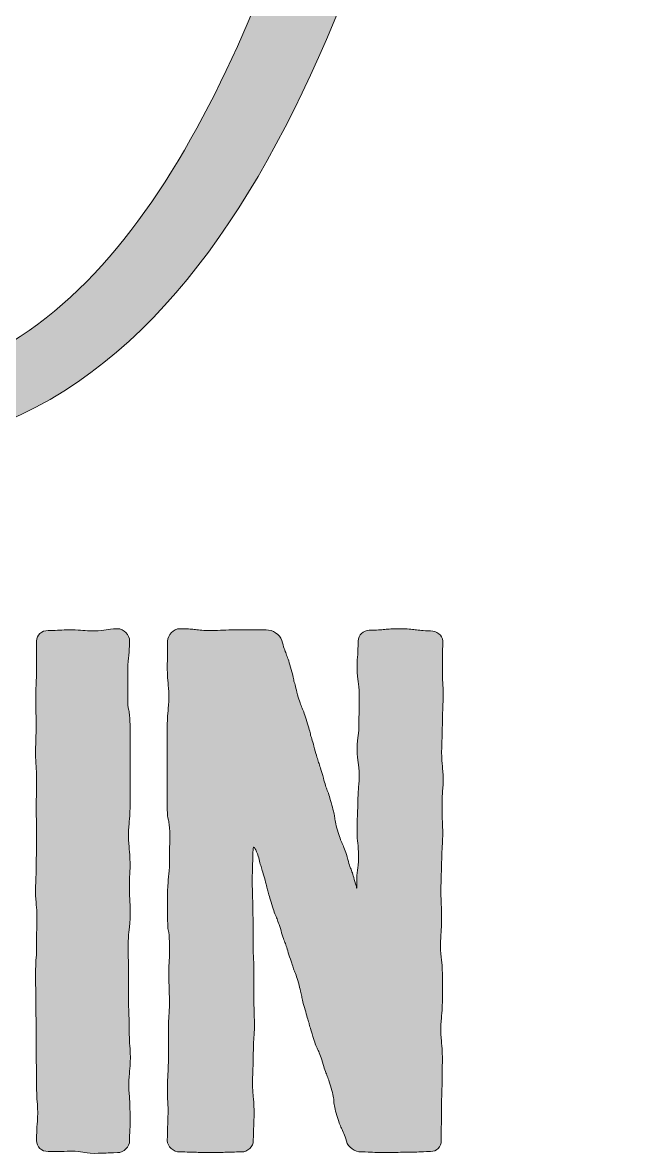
# Model space of a CAD drawing. Header units: inches. Extents: x 149 to 934, y -929 to -148.
# Drawn here: x 747.3 to 919.4, y -928.7 to -608.6 of the extents above; entities that cross this region are included whole.
import ezdxf

# ---------------------------------------------------------------- set-up
doc = ezdxf.new("R2010")
doc.units = ezdxf.units.IN
doc.header["$MEASUREMENT"] = 0
doc.layers.add('Layer 1', color=7, linetype='Continuous')

# ---------------------------------------------------------------- blocks, each defined once
blk = doc.blocks.new('block 3')
at = {"layer": 'Layer 1', "true_color": 0x040404}
h = blk.add_hatch(color=18, dxfattribs=at)
h.dxf.hatch_style = 2
edge = h.paths.add_edge_path()
edge.add_spline(control_points=[(919.38, -356.53), (906.82, -386.26), (889.63, -432.99), (878.39, -473.87), (845.34, -594.4), (807.65, -730.85), (695.26, -730.85), (627.83, -730.85), (604.03, -685.19), (604.03, -642.72), (604.03, -642.72), (627.17, -642.72), (627.17, -642.72), (627.17, -663.95), (633.78, -712.8), (695.26, -712.8), (764.68, -712.8), (801.71, -642.72), (829.47, -559.89), (820.21, -568.38), (810.3, -573.69), (799.72, -573.69), (788.48, -573.69), (779.23, -569.98), (772.61, -562.54), (738.24, -523.78), (805.01, -373.52), (812.94, -356.53), (812.94, -356.53), (836.75, -356.53), (836.75, -356.53), (808.98, -417.06), (770.63, -528.56), (791.13, -552.45), (793.11, -554.58), (795.75, -555.64), (799.72, -555.64), (814.93, -555.64), (845.34, -509.98), (863.85, -442.01), (872.45, -410.69), (885.01, -379.89), (894.92, -356.53), (894.92, -356.53), (919.38, -356.53), (919.38, -356.53)], knot_values=[0, 0, 0, 0, 1, 1, 1, 2, 2, 2, 3, 3, 3, 4, 4, 4, 5, 5, 5, 6, 6, 6, 7, 7, 7, 8, 8, 8, 9, 9, 9, 10, 10, 10, 11, 11, 11, 12, 12, 12, 13, 13, 13, 14, 14, 14, 15, 15, 15, 15], degree=3, periodic=1)
at = {"layer": 'Layer 1', "lineweight": 0}
blk.add_open_spline([(919.38, -356.53), (906.82, -386.26), (889.63, -432.99), (878.39, -473.87), (845.34, -594.4), (807.65, -730.85), (695.26, -730.85), (627.83, -730.85), (604.03, -685.19), (604.03, -642.72), (604.03, -642.72), (627.17, -642.72), (627.17, -642.72), (627.17, -663.95), (633.78, -712.8), (695.26, -712.8), (764.68, -712.8), (801.71, -642.72), (829.47, -559.89), (820.21, -568.38), (810.3, -573.69), (799.72, -573.69), (788.48, -573.69), (779.23, -569.98), (772.61, -562.54), (738.24, -523.78), (805.01, -373.52), (812.94, -356.53), (812.94, -356.53), (836.75, -356.53), (836.75, -356.53), (808.98, -417.06), (770.63, -528.56), (791.13, -552.45), (793.11, -554.58), (795.75, -555.64), (799.72, -555.64), (814.93, -555.64), (845.34, -509.98), (863.85, -442.01), (872.45, -410.69), (885.01, -379.89), (894.92, -356.53), (894.92, -356.53), (919.38, -356.53), (919.38, -356.53)], degree=3, knots=[0, 0, 0, 0, 1, 1, 1, 2, 2, 2, 3, 3, 3, 4, 4, 4, 5, 5, 5, 6, 6, 6, 7, 7, 7, 8, 8, 8, 9, 9, 9, 10, 10, 10, 11, 11, 11, 12, 12, 12, 13, 13, 13, 14, 14, 14, 15, 15, 15, 15], dxfattribs=at)
blk = doc.blocks.new('block 5')
at = {"layer": 'Layer 1', "true_color": 0x040404}
h = blk.add_hatch(color=18, dxfattribs=at)
h.dxf.hatch_style = 2
edge = h.paths.add_edge_path()
edge.add_spline(control_points=[(777.62, -897.52), (777.72, -898.46), (777.83, -899.51), (777.83, -901.5), (777.83, -903.48), (777.62, -904.53), (777.62, -905.36), (777.51, -906.31), (777.41, -907.35), (777.41, -909.34), (777.41, -911.32), (777.51, -912.37), (777.62, -913.31), (777.62, -914.15), (777.72, -915.19), (777.72, -917.18), (777.72, -917.18), (777.72, -921.15), (777.72, -921.15), (777.62, -922.09), (777.62, -923.03), (777.62, -925.01), (777.62, -926.79), (775.94, -928.47), (774.17, -928.47), (772.49, -928.47), (771.66, -928.57), (770.93, -928.57), (770.09, -928.57), (769.25, -928.67), (767.58, -928.67), (765.91, -928.67), (765.07, -928.47), (764.34, -928.36), (763.51, -928.26), (762.67, -928.05), (761.1, -928.05), (759.43, -928.05), (758.49, -928.15), (757.65, -928.15), (757.65, -928.15), (754.52, -928.15), (754.52, -928.15), (752.74, -928.15), (751.27, -926.79), (751.27, -925.01), (751.27, -923.03), (751.38, -922.09), (751.38, -921.15), (751.48, -920.21), (751.59, -919.16), (751.59, -917.18), (751.59, -915.19), (751.48, -914.15), (751.38, -913.31), (751.38, -912.37), (751.27, -911.32), (751.27, -909.34), (751.27, -909.34), (751.27, -905.47), (751.27, -905.47), (751.27, -904.53), (751.17, -903.48), (751.17, -901.5), (751.17, -901.5), (751.17, -897.52), (751.17, -897.52), (751.17, -897.52), (751.17, -893.66), (751.17, -893.66), (751.17, -891.67), (751.17, -890.63), (751.07, -889.69), (751.07, -889.69), (751.07, -885.82), (751.07, -885.82), (751.07, -885.82), (751.07, -881.85), (751.07, -881.85), (750.96, -880.91), (750.96, -879.97), (750.96, -877.98), (750.96, -875.99), (751.07, -874.95), (751.07, -874.01), (751.17, -873.07), (751.27, -872.12), (751.27, -870.14), (751.27, -870.14), (751.27, -866.17), (751.27, -866.17), (751.38, -865.22), (751.38, -864.18), (751.38, -862.19), (751.38, -860.21), (751.27, -859.27), (751.17, -858.33), (751.17, -857.39), (750.96, -856.34), (750.96, -854.36), (750.96, -852.37), (751.07, -851.32), (751.07, -850.49), (751.17, -849.55), (751.17, -848.5), (751.17, -846.52), (751.17, -844.53), (751.27, -843.48), (751.27, -842.65), (751.27, -842.65), (751.27, -838.67), (751.27, -838.67), (751.27, -838.67), (751.27, -834.7), (751.27, -834.7), (751.17, -833.87), (751.17, -832.82), (751.17, -830.84), (751.17, -828.85), (751.17, -827.81), (751.27, -826.87), (751.27, -826.87), (751.27, -823), (751.27, -823), (751.27, -821.01), (751.17, -819.97), (751.17, -819.03), (751.07, -818.08), (750.96, -817.14), (750.96, -815.16), (750.96, -813.07), (751.07, -812.12), (751.07, -811.18), (751.07, -810.24), (751.17, -809.2), (751.17, -807.21), (751.17, -805.23), (751.07, -804.29), (751.07, -803.35), (751.07, -803.35), (751.07, -799.38), (751.07, -799.38), (751.07, -797.39), (751.07, -796.34), (751.17, -795.51), (751.17, -794.57), (751.27, -793.52), (751.27, -791.53), (751.27, -791.53), (751.27, -787.56), (751.27, -787.56), (751.27, -787.56), (751.27, -783.69), (751.27, -783.69), (751.27, -781.92), (752.74, -780.66), (754.52, -780.66), (756.19, -780.66), (757.02, -780.56), (757.76, -780.56), (758.59, -780.56), (759.43, -780.46), (761.1, -780.46), (762.67, -780.46), (763.51, -780.56), (764.34, -780.66), (765.18, -780.66), (766.01, -780.77), (767.58, -780.77), (769.25, -780.77), (770.09, -780.56), (770.93, -780.46), (771.66, -780.35), (772.49, -780.14), (774.17, -780.14), (775.94, -780.14), (777.62, -781.92), (777.62, -783.69), (777.62, -785.68), (777.41, -786.62), (777.41, -787.56), (777.3, -788.5), (777.09, -789.55), (777.09, -791.53), (777.09, -791.53), (777.09, -795.4), (777.09, -795.4), (777.09, -795.4), (777.09, -799.38), (777.09, -799.38), (777.09, -801.36), (777.09, -802.4), (777.41, -803.24), (777.51, -804.18), (777.72, -805.23), (777.72, -807.21), (777.72, -807.21), (777.72, -811.18), (777.72, -811.18), (777.72, -811.18), (777.72, -815.05), (777.72, -815.05), (777.72, -815.05), (777.72, -819.03), (777.72, -819.03), (777.72, -819.03), (777.72, -822.89), (777.72, -822.89), (777.72, -822.89), (777.72, -826.87), (777.72, -826.87), (777.72, -826.87), (777.72, -830.73), (777.72, -830.73), (777.72, -832.72), (777.62, -833.76), (777.51, -834.7), (777.41, -835.64), (777.3, -836.59), (777.3, -838.57), (777.3, -840.66), (777.41, -841.6), (777.51, -842.54), (777.62, -843.48), (777.72, -844.53), (777.72, -846.52), (777.72, -848.5), (777.72, -849.44), (777.62, -850.38), (777.62, -850.38), (777.62, -854.36), (777.62, -854.36), (777.62, -856.34), (777.62, -857.39), (777.72, -858.22), (777.72, -858.22), (777.72, -862.19), (777.72, -862.19), (777.72, -864.18), (777.51, -865.22), (777.41, -866.06), (777.3, -867), (777.2, -868.05), (777.2, -870.03), (777.2, -872.02), (777.2, -873.07), (777.3, -874.01), (777.3, -874.01), (777.3, -877.87), (777.3, -877.87), (777.3, -877.87), (777.3, -881.85), (777.3, -881.85), (777.3, -881.85), (777.3, -885.72), (777.3, -885.72), (777.3, -887.7), (777.41, -888.74), (777.41, -889.69), (777.51, -890.63), (777.51, -891.57), (777.51, -893.66), (777.51, -895.64), (777.62, -896.58), (777.62, -897.52)], knot_values=[0, 0, 0, 0, 1, 1, 1, 2, 2, 2, 3, 3, 3, 4, 4, 4, 5, 5, 5, 6, 6, 6, 7, 7, 7, 8, 8, 8, 9, 9, 9, 10, 10, 10, 11, 11, 11, 12, 12, 12, 13, 13, 13, 14, 14, 14, 15, 15, 15, 16, 16, 16, 17, 17, 17, 18, 18, 18, 19, 19, 19, 20, 20, 20, 21, 21, 21, 22, 22, 22, 23, 23, 23, 24, 24, 24, 25, 25, 25, 26, 26, 26, 27, 27, 27, 28, 28, 28, 29, 29, 29, 30, 30, 30, 31, 31, 31, 32, 32, 32, 33, 33, 33, 34, 34, 34, 35, 35, 35, 36, 36, 36, 37, 37, 37, 38, 38, 38, 39, 39, 39, 40, 40, 40, 41, 41, 41, 42, 42, 42, 43, 43, 43, 44, 44, 44, 45, 45, 45, 46, 46, 46, 47, 47, 47, 48, 48, 48, 49, 49, 49, 50, 50, 50, 51, 51, 51, 52, 52, 52, 53, 53, 53, 54, 54, 54, 55, 55, 55, 56, 56, 56, 57, 57, 57, 58, 58, 58, 59, 59, 59, 60, 60, 60, 61, 61, 61, 62, 62, 62, 63, 63, 63, 64, 64, 64, 65, 65, 65, 66, 66, 66, 67, 67, 67, 68, 68, 68, 69, 69, 69, 70, 70, 70, 71, 71, 71, 72, 72, 72, 73, 73, 73, 74, 74, 74, 75, 75, 75, 76, 76, 76, 77, 77, 77, 78, 78, 78, 79, 79, 79, 80, 80, 80, 81, 81, 81, 82, 82, 82, 83, 83, 83, 84, 84, 84, 85, 85, 85, 86, 86, 86, 87, 87, 87, 88, 88, 88, 88], degree=3, periodic=1)
h = blk.add_hatch(color=18, dxfattribs=at)
h.dxf.hatch_style = 2
edge = h.paths.add_edge_path()
edge.add_spline(control_points=[(866.25, -803.24), (866.15, -804.18), (866.15, -805.23), (866.15, -807.21), (866.15, -809.2), (866.05, -810.24), (866.05, -811.18), (866.05, -812.02), (865.94, -813.07), (865.94, -815.05), (865.94, -817.04), (866.15, -818.08), (866.15, -819.03), (866.25, -819.86), (866.36, -820.91), (866.36, -822.89), (866.36, -824.88), (866.25, -825.93), (866.15, -826.87), (866.15, -827.81), (866.05, -828.75), (866.05, -830.73), (866.05, -832.72), (866.15, -833.76), (866.15, -834.7), (866.25, -835.64), (866.25, -836.59), (866.25, -838.57), (866.25, -840.66), (866.15, -841.6), (866.05, -842.54), (866.05, -843.48), (865.94, -844.53), (865.94, -846.52), (865.94, -848.5), (865.84, -849.44), (865.84, -850.38), (865.84, -851.32), (865.73, -852.37), (865.73, -854.36), (865.73, -856.34), (865.84, -857.39), (865.84, -858.22), (865.94, -859.17), (865.94, -860.21), (865.94, -862.19), (865.94, -864.18), (865.84, -865.22), (865.84, -866.06), (865.73, -867), (865.63, -868.05), (865.63, -870.03), (865.63, -872.02), (865.84, -873.07), (865.94, -874.01), (866.05, -874.84), (866.15, -875.89), (866.15, -877.87), (866.15, -877.87), (866.15, -881.85), (866.15, -881.85), (866.15, -881.85), (866.15, -885.72), (866.15, -885.72), (866.15, -887.7), (866.05, -888.74), (865.94, -889.69), (865.84, -890.63), (865.73, -891.57), (865.73, -893.66), (865.73, -895.64), (865.84, -896.58), (865.94, -897.52), (866.05, -898.46), (866.15, -899.51), (866.15, -901.5), (866.15, -903.48), (866.15, -904.53), (866.05, -905.36), (866.05, -905.36), (866.05, -909.34), (866.05, -909.34), (866.05, -911.32), (866.05, -912.37), (865.94, -913.31), (865.94, -913.31), (865.94, -917.18), (865.94, -917.18), (865.94, -919.16), (865.94, -920.21), (865.84, -921.15), (865.84, -921.15), (865.84, -925.01), (865.84, -925.01), (865.84, -926.79), (864.48, -928.15), (862.8, -928.15), (861.13, -928.15), (860.3, -928.26), (859.46, -928.26), (858.73, -928.36), (857.89, -928.36), (856.22, -928.36), (854.55, -928.36), (853.82, -928.36), (852.98, -928.47), (852.98, -928.47), (849.74, -928.47), (849.74, -928.47), (848.07, -928.47), (847.23, -928.36), (846.39, -928.36), (845.66, -928.36), (844.82, -928.26), (843.15, -928.26), (841.38, -928.26), (839.5, -926.9), (838.97, -925.22), (838.45, -923.45), (838.03, -922.4), (837.61, -921.57), (837.19, -920.73), (836.78, -919.69), (836.25, -917.91), (835.73, -916.13), (835.52, -914.98), (835.42, -914.04), (835.42, -913.1), (835.21, -912.16), (834.69, -910.17), (834.16, -908.4), (833.75, -907.35), (833.43, -906.52), (833.12, -905.68), (832.7, -904.63), (832.18, -902.86), (831.65, -901.08), (831.24, -900.03), (830.82, -899.2), (830.4, -898.26), (829.98, -897.32), (829.46, -895.54), (828.94, -893.55), (828.52, -892.61), (828.41, -891.77), (828.1, -890.83), (827.79, -889.79), (827.27, -888.01), (826.74, -886.24), (826.43, -885.08), (826.32, -884.25), (826.22, -883.31), (825.91, -882.37), (825.38, -880.38), (824.86, -878.6), (824.55, -877.56), (824.13, -876.72), (823.81, -875.89), (823.61, -874.84), (822.87, -873.07), (822.35, -871.29), (822.04, -870.24), (821.72, -869.3), (821.31, -868.47), (820.99, -867.42), (820.47, -865.64), (819.95, -863.87), (819.53, -862.82), (819.22, -861.99), (818.8, -861.05), (818.38, -860), (817.86, -858.22), (817.33, -856.45), (817.02, -855.3), (816.71, -854.36), (816.6, -853.52), (816.29, -852.48), (815.77, -850.7), (815.24, -849.02), (815.03, -847.98), (814.72, -847.14), (814.41, -846.2), (814.3, -845.05), (813.57, -843.27), (812.84, -841.6), (812.53, -841.6), (812.53, -843.38), (812.53, -845.47), (812.42, -846.52), (812.42, -847.46), (812.42, -848.4), (812.32, -849.55), (812.32, -851.53), (812.32, -853.62), (812.42, -854.67), (812.42, -855.61), (812.42, -856.55), (812.53, -857.7), (812.53, -859.69), (812.53, -861.78), (812.53, -862.82), (812.63, -863.76), (812.63, -863.76), (812.63, -867.84), (812.63, -867.84), (812.63, -867.84), (812.63, -872.02), (812.63, -872.02), (812.74, -872.96), (812.74, -874.01), (812.74, -876.1), (812.74, -876.1), (812.74, -880.17), (812.74, -880.17), (812.74, -880.17), (812.74, -884.25), (812.74, -884.25), (812.74, -886.24), (812.84, -887.39), (812.84, -888.33), (812.84, -889.27), (812.95, -890.31), (812.95, -892.4), (812.95, -894.39), (812.84, -895.54), (812.74, -896.48), (812.74, -897.42), (812.63, -898.46), (812.63, -900.56), (812.63, -902.65), (812.53, -903.69), (812.53, -904.63), (812.53, -905.57), (812.42, -906.62), (812.42, -908.71), (812.42, -910.8), (812.53, -911.84), (812.63, -912.79), (812.74, -913.73), (812.84, -914.88), (812.84, -916.86), (812.84, -918.95), (812.74, -920), (812.74, -920.94), (812.74, -921.88), (812.63, -923.03), (812.63, -925.01), (812.63, -926.79), (811.06, -928.26), (809.29, -928.26), (807.2, -928.26), (806.05, -928.36), (804.89, -928.36), (803.95, -928.36), (802.7, -928.47), (800.61, -928.47), (798.42, -928.47), (797.16, -928.36), (796.22, -928.36), (795.07, -928.36), (794.03, -928.26), (791.83, -928.26), (790.05, -928.26), (788.28, -926.79), (788.28, -925.01), (788.28, -923.03), (788.38, -922.09), (788.38, -921.15), (788.38, -920.21), (788.48, -919.16), (788.48, -917.18), (788.48, -915.19), (788.48, -914.15), (788.38, -913.31), (788.38, -913.31), (788.38, -909.34), (788.38, -909.34), (788.38, -907.35), (788.38, -906.31), (788.48, -905.47), (788.48, -904.53), (788.59, -903.48), (788.59, -901.5), (788.59, -901.5), (788.59, -897.52), (788.59, -897.52), (788.59, -897.52), (788.59, -893.66), (788.59, -893.66), (788.59, -891.67), (788.69, -890.63), (788.69, -889.69), (788.8, -888.85), (788.9, -887.8), (788.9, -885.82), (788.9, -883.83), (788.8, -882.79), (788.8, -881.85), (788.8, -880.91), (788.69, -879.97), (788.69, -877.98), (788.69, -875.99), (788.8, -874.95), (788.8, -874.01), (788.9, -873.07), (788.9, -872.12), (788.9, -870.14), (788.9, -868.05), (788.8, -867.11), (788.69, -866.17), (788.38, -865.22), (788.38, -864.18), (788.38, -862.19), (788.38, -862.19), (788.38, -858.33), (788.38, -858.33), (788.38, -858.33), (788.38, -854.36), (788.38, -854.36), (788.38, -852.37), (788.59, -851.32), (788.59, -850.49), (788.69, -849.55), (788.9, -848.5), (788.9, -846.52), (788.9, -846.52), (788.9, -842.65), (788.9, -842.65), (788.9, -841.71), (789.01, -840.66), (789.01, -838.67), (789.01, -836.69), (788.8, -835.64), (788.69, -834.7), (788.38, -833.87), (788.28, -832.82), (788.28, -830.84), (788.28, -830.84), (788.28, -826.87), (788.28, -826.87), (788.28, -826.87), (788.28, -823), (788.28, -823), (788.28, -823), (788.28, -819.03), (788.28, -819.03), (788.28, -819.03), (788.28, -815.16), (788.28, -815.16), (788.28, -815.16), (788.28, -811.18), (788.28, -811.18), (788.28, -811.18), (788.28, -807.21), (788.28, -807.21), (788.28, -805.23), (788.48, -804.29), (788.48, -803.35), (788.59, -802.4), (788.69, -801.36), (788.69, -799.38), (788.69, -797.39), (788.59, -796.34), (788.48, -795.51), (788.48, -794.57), (788.28, -793.52), (788.28, -791.53), (788.28, -789.55), (788.28, -788.5), (788.38, -787.56), (788.38, -787.56), (788.38, -783.69), (788.38, -783.69), (788.38, -781.92), (790.05, -780.14), (791.83, -780.14), (793.92, -780.14), (794.97, -780.25), (795.91, -780.35), (796.85, -780.46), (798, -780.66), (799.98, -780.66), (802.07, -780.66), (803.12, -780.56), (804.06, -780.56), (805, -780.56), (806.15, -780.46), (808.14, -780.46), (808.14, -780.46), (812.21, -780.46), (812.21, -780.46), (812.21, -780.46), (816.29, -780.46), (816.29, -780.46), (818.06, -780.46), (820.16, -781.71), (820.68, -783.48), (821.2, -785.26), (821.62, -786.41), (821.93, -787.25), (822.25, -788.19), (822.66, -789.23), (823.19, -791.01), (823.71, -793), (824.02, -794.04), (824.13, -794.98), (824.44, -795.82), (824.65, -796.86), (825.18, -798.85), (825.7, -800.63), (826.12, -801.78), (826.43, -802.61), (826.85, -803.45), (827.27, -804.6), (827.79, -806.38), (828.31, -808.36), (828.73, -809.3), (828.83, -810.24), (829.15, -811.18), (829.46, -812.12), (829.98, -814.11), (830.5, -816.1), (830.82, -817.14), (831.13, -817.98), (831.44, -818.92), (831.76, -819.97), (832.28, -821.74), (832.81, -823.73), (833.12, -824.67), (833.43, -825.61), (833.85, -826.45), (834.16, -827.6), (834.69, -829.37), (835.21, -831.36), (835.52, -832.41), (835.63, -833.35), (835.73, -834.18), (835.94, -835.44), (836.46, -837.21), (836.98, -838.99), (837.4, -840.14), (837.82, -840.98), (838.24, -841.92), (838.66, -842.96), (839.18, -844.74), (839.7, -846.73), (840.02, -847.67), (840.44, -848.61), (840.75, -849.44), (841.06, -850.59), (841.58, -852.37), (841.79, -853.1), (841.9, -853.52), (841.9, -853.62), (841.9, -853.62), (841.9, -852.37), (841.9, -852.37), (841.9, -850.38), (842, -849.44), (842.11, -848.5), (842.21, -847.67), (842.42, -846.73), (842.42, -844.74), (842.42, -842.75), (842.32, -841.81), (842.21, -840.87), (842.11, -840.04), (842, -839.1), (842, -837.11), (842, -835.12), (842, -834.18), (842.11, -833.24), (842.11, -832.41), (842.21, -831.46), (842.21, -829.48), (842.21, -827.49), (842.32, -826.55), (842.42, -825.61), (842.42, -824.77), (842.63, -823.83), (842.63, -821.85), (842.63, -819.86), (842.42, -818.92), (842.32, -817.98), (842.21, -817.14), (842, -816.2), (842, -814.22), (842, -812.23), (842.21, -811.29), (842.32, -810.35), (842.42, -809.51), (842.53, -808.57), (842.53, -806.59), (842.53, -804.6), (842.63, -803.66), (842.63, -802.72), (842.63, -802.72), (842.63, -798.96), (842.63, -798.96), (842.63, -796.97), (842.42, -796.03), (842.32, -795.09), (842.21, -794.25), (842, -793.1), (842, -791.32), (842, -789.34), (842.11, -788.4), (842.21, -787.46), (842.21, -786.62), (842.32, -785.47), (842.32, -783.69), (842.32, -781.92), (843.78, -780.56), (845.45, -780.56), (847.65, -780.56), (848.69, -780.46), (849.84, -780.35), (850.78, -780.25), (852.04, -780.14), (854.13, -780.14), (856.32, -780.14), (857.47, -780.35), (858.41, -780.46), (859.56, -780.56), (860.61, -780.77), (862.8, -780.77), (864.48, -780.77), (866.25, -781.92), (866.25, -783.69), (866.25, -785.68), (866.25, -786.62), (866.15, -787.56), (866.15, -787.56), (866.15, -791.53), (866.15, -791.53), (866.15, -793.52), (866.25, -794.57), (866.25, -795.4), (866.36, -796.34), (866.36, -797.39), (866.36, -799.38), (866.36, -801.36), (866.25, -802.4), (866.25, -803.24)], knot_values=[0, 0, 0, 0, 1, 1, 1, 2, 2, 2, 3, 3, 3, 4, 4, 4, 5, 5, 5, 6, 6, 6, 7, 7, 7, 8, 8, 8, 9, 9, 9, 10, 10, 10, 11, 11, 11, 12, 12, 12, 13, 13, 13, 14, 14, 14, 15, 15, 15, 16, 16, 16, 17, 17, 17, 18, 18, 18, 19, 19, 19, 20, 20, 20, 21, 21, 21, 22, 22, 22, 23, 23, 23, 24, 24, 24, 25, 25, 25, 26, 26, 26, 27, 27, 27, 28, 28, 28, 29, 29, 29, 30, 30, 30, 31, 31, 31, 32, 32, 32, 33, 33, 33, 34, 34, 34, 35, 35, 35, 36, 36, 36, 37, 37, 37, 38, 38, 38, 39, 39, 39, 40, 40, 40, 41, 41, 41, 42, 42, 42, 43, 43, 43, 44, 44, 44, 45, 45, 45, 46, 46, 46, 47, 47, 47, 48, 48, 48, 49, 49, 49, 50, 50, 50, 51, 51, 51, 52, 52, 52, 53, 53, 53, 54, 54, 54, 55, 55, 55, 56, 56, 56, 57, 57, 57, 58, 58, 58, 59, 59, 59, 60, 60, 60, 61, 61, 61, 62, 62, 62, 63, 63, 63, 64, 64, 64, 65, 65, 65, 66, 66, 66, 67, 67, 67, 68, 68, 68, 69, 69, 69, 70, 70, 70, 71, 71, 71, 72, 72, 72, 73, 73, 73, 74, 74, 74, 75, 75, 75, 76, 76, 76, 77, 77, 77, 78, 78, 78, 79, 79, 79, 80, 80, 80, 81, 81, 81, 82, 82, 82, 83, 83, 83, 84, 84, 84, 85, 85, 85, 86, 86, 86, 87, 87, 87, 88, 88, 88, 89, 89, 89, 90, 90, 90, 91, 91, 91, 92, 92, 92, 93, 93, 93, 94, 94, 94, 95, 95, 95, 96, 96, 96, 97, 97, 97, 98, 98, 98, 99, 99, 99, 100, 100, 100, 101, 101, 101, 102, 102, 102, 103, 103, 103, 104, 104, 104, 105, 105, 105, 106, 106, 106, 107, 107, 107, 108, 108, 108, 109, 109, 109, 110, 110, 110, 111, 111, 111, 112, 112, 112, 113, 113, 113, 114, 114, 114, 115, 115, 115, 116, 116, 116, 117, 117, 117, 118, 118, 118, 119, 119, 119, 120, 120, 120, 121, 121, 121, 122, 122, 122, 123, 123, 123, 124, 124, 124, 125, 125, 125, 126, 126, 126, 127, 127, 127, 128, 128, 128, 129, 129, 129, 130, 130, 130, 131, 131, 131, 132, 132, 132, 133, 133, 133, 134, 134, 134, 135, 135, 135, 136, 136, 136, 137, 137, 137, 138, 138, 138, 139, 139, 139, 140, 140, 140, 141, 141, 141, 142, 142, 142, 143, 143, 143, 144, 144, 144, 145, 145, 145, 146, 146, 146, 147, 147, 147, 148, 148, 148, 149, 149, 149, 150, 150, 150, 151, 151, 151, 152, 152, 152, 153, 153, 153, 154, 154, 154, 155, 155, 155, 156, 156, 156, 157, 157, 157, 158, 158, 158, 159, 159, 159, 160, 160, 160, 161, 161, 161, 162, 162, 162, 163, 163, 163, 164, 164, 164, 165, 165, 165, 166, 166, 166, 167, 167, 167, 168, 168, 168, 169, 169, 169, 170, 170, 170, 171, 171, 171, 172, 172, 172, 173, 173, 173, 174, 174, 174, 175, 175, 175, 176, 176, 176, 177, 177, 177, 178, 178, 178, 179, 179, 179, 180, 180, 180, 181, 181, 181, 181], degree=3, periodic=1)
at = {"layer": 'Layer 1', "lineweight": 0}
for points, knots in [([(777.62, -897.52), (777.72, -898.46), (777.83, -899.51), (777.83, -901.5), (777.83, -903.48), (777.62, -904.53), (777.62, -905.36), (777.51, -906.31), (777.41, -907.35), (777.41, -909.34), (777.41, -911.32), (777.51, -912.37), (777.62, -913.31), (777.62, -914.15), (777.72, -915.19), (777.72, -917.18), (777.72, -917.18), (777.72, -921.15), (777.72, -921.15), (777.62, -922.09), (777.62, -923.03), (777.62, -925.01), (777.62, -926.79), (775.94, -928.47), (774.17, -928.47), (772.49, -928.47), (771.66, -928.57), (770.93, -928.57), (770.09, -928.57), (769.25, -928.67), (767.58, -928.67), (765.91, -928.67), (765.07, -928.47), (764.34, -928.36), (763.51, -928.26), (762.67, -928.05), (761.1, -928.05), (759.43, -928.05), (758.49, -928.15), (757.65, -928.15), (757.65, -928.15), (754.52, -928.15), (754.52, -928.15), (752.74, -928.15), (751.27, -926.79), (751.27, -925.01), (751.27, -923.03), (751.38, -922.09), (751.38, -921.15), (751.48, -920.21), (751.59, -919.16), (751.59, -917.18), (751.59, -915.19), (751.48, -914.15), (751.38, -913.31), (751.38, -912.37), (751.27, -911.32), (751.27, -909.34), (751.27, -909.34), (751.27, -905.47), (751.27, -905.47), (751.27, -904.53), (751.17, -903.48), (751.17, -901.5), (751.17, -901.5), (751.17, -897.52), (751.17, -897.52), (751.17, -897.52), (751.17, -893.66), (751.17, -893.66), (751.17, -891.67), (751.17, -890.63), (751.07, -889.69), (751.07, -889.69), (751.07, -885.82), (751.07, -885.82), (751.07, -885.82), (751.07, -881.85), (751.07, -881.85), (750.96, -880.91), (750.96, -879.97), (750.96, -877.98), (750.96, -875.99), (751.07, -874.95), (751.07, -874.01), (751.17, -873.07), (751.27, -872.12), (751.27, -870.14), (751.27, -870.14), (751.27, -866.17), (751.27, -866.17), (751.38, -865.22), (751.38, -864.18), (751.38, -862.19), (751.38, -860.21), (751.27, -859.27), (751.17, -858.33), (751.17, -857.39), (750.96, -856.34), (750.96, -854.36), (750.96, -852.37), (751.07, -851.32), (751.07, -850.49), (751.17, -849.55), (751.17, -848.5), (751.17, -846.52), (751.17, -844.53), (751.27, -843.48), (751.27, -842.65), (751.27, -842.65), (751.27, -838.67), (751.27, -838.67), (751.27, -838.67), (751.27, -834.7), (751.27, -834.7), (751.17, -833.87), (751.17, -832.82), (751.17, -830.84), (751.17, -828.85), (751.17, -827.81), (751.27, -826.87), (751.27, -826.87), (751.27, -823), (751.27, -823), (751.27, -821.01), (751.17, -819.97), (751.17, -819.03), (751.07, -818.08), (750.96, -817.14), (750.96, -815.16), (750.96, -813.07), (751.07, -812.12), (751.07, -811.18), (751.07, -810.24), (751.17, -809.2), (751.17, -807.21), (751.17, -805.23), (751.07, -804.29), (751.07, -803.35), (751.07, -803.35), (751.07, -799.38), (751.07, -799.38), (751.07, -797.39), (751.07, -796.34), (751.17, -795.51), (751.17, -794.57), (751.27, -793.52), (751.27, -791.53), (751.27, -791.53), (751.27, -787.56), (751.27, -787.56), (751.27, -787.56), (751.27, -783.69), (751.27, -783.69), (751.27, -781.92), (752.74, -780.66), (754.52, -780.66), (756.19, -780.66), (757.02, -780.56), (757.76, -780.56), (758.59, -780.56), (759.43, -780.46), (761.1, -780.46), (762.67, -780.46), (763.51, -780.56), (764.34, -780.66), (765.18, -780.66), (766.01, -780.77), (767.58, -780.77), (769.25, -780.77), (770.09, -780.56), (770.93, -780.46), (771.66, -780.35), (772.49, -780.14), (774.17, -780.14), (775.94, -780.14), (777.62, -781.92), (777.62, -783.69), (777.62, -785.68), (777.41, -786.62), (777.41, -787.56), (777.3, -788.5), (777.09, -789.55), (777.09, -791.53), (777.09, -791.53), (777.09, -795.4), (777.09, -795.4), (777.09, -795.4), (777.09, -799.38), (777.09, -799.38), (777.09, -801.36), (777.09, -802.4), (777.41, -803.24), (777.51, -804.18), (777.72, -805.23), (777.72, -807.21), (777.72, -807.21), (777.72, -811.18), (777.72, -811.18), (777.72, -811.18), (777.72, -815.05), (777.72, -815.05), (777.72, -815.05), (777.72, -819.03), (777.72, -819.03), (777.72, -819.03), (777.72, -822.89), (777.72, -822.89), (777.72, -822.89), (777.72, -826.87), (777.72, -826.87), (777.72, -826.87), (777.72, -830.73), (777.72, -830.73), (777.72, -832.72), (777.62, -833.76), (777.51, -834.7), (777.41, -835.64), (777.3, -836.59), (777.3, -838.57), (777.3, -840.66), (777.41, -841.6), (777.51, -842.54), (777.62, -843.48), (777.72, -844.53), (777.72, -846.52), (777.72, -848.5), (777.72, -849.44), (777.62, -850.38), (777.62, -850.38), (777.62, -854.36), (777.62, -854.36), (777.62, -856.34), (777.62, -857.39), (777.72, -858.22), (777.72, -858.22), (777.72, -862.19), (777.72, -862.19), (777.72, -864.18), (777.51, -865.22), (777.41, -866.06), (777.3, -867), (777.2, -868.05), (777.2, -870.03), (777.2, -872.02), (777.2, -873.07), (777.3, -874.01), (777.3, -874.01), (777.3, -877.87), (777.3, -877.87), (777.3, -877.87), (777.3, -881.85), (777.3, -881.85), (777.3, -881.85), (777.3, -885.72), (777.3, -885.72), (777.3, -887.7), (777.41, -888.74), (777.41, -889.69), (777.51, -890.63), (777.51, -891.57), (777.51, -893.66), (777.51, -895.64), (777.62, -896.58), (777.62, -897.52)], [0, 0, 0, 0, 1, 1, 1, 2, 2, 2, 3, 3, 3, 4, 4, 4, 5, 5, 5, 6, 6, 6, 7, 7, 7, 8, 8, 8, 9, 9, 9, 10, 10, 10, 11, 11, 11, 12, 12, 12, 13, 13, 13, 14, 14, 14, 15, 15, 15, 16, 16, 16, 17, 17, 17, 18, 18, 18, 19, 19, 19, 20, 20, 20, 21, 21, 21, 22, 22, 22, 23, 23, 23, 24, 24, 24, 25, 25, 25, 26, 26, 26, 27, 27, 27, 28, 28, 28, 29, 29, 29, 30, 30, 30, 31, 31, 31, 32, 32, 32, 33, 33, 33, 34, 34, 34, 35, 35, 35, 36, 36, 36, 37, 37, 37, 38, 38, 38, 39, 39, 39, 40, 40, 40, 41, 41, 41, 42, 42, 42, 43, 43, 43, 44, 44, 44, 45, 45, 45, 46, 46, 46, 47, 47, 47, 48, 48, 48, 49, 49, 49, 50, 50, 50, 51, 51, 51, 52, 52, 52, 53, 53, 53, 54, 54, 54, 55, 55, 55, 56, 56, 56, 57, 57, 57, 58, 58, 58, 59, 59, 59, 60, 60, 60, 61, 61, 61, 62, 62, 62, 63, 63, 63, 64, 64, 64, 65, 65, 65, 66, 66, 66, 67, 67, 67, 68, 68, 68, 69, 69, 69, 70, 70, 70, 71, 71, 71, 72, 72, 72, 73, 73, 73, 74, 74, 74, 75, 75, 75, 76, 76, 76, 77, 77, 77, 78, 78, 78, 79, 79, 79, 80, 80, 80, 81, 81, 81, 82, 82, 82, 83, 83, 83, 84, 84, 84, 85, 85, 85, 86, 86, 86, 87, 87, 87, 88, 88, 88, 88]), ([(866.25, -803.24), (866.15, -804.18), (866.15, -805.23), (866.15, -807.21), (866.15, -809.2), (866.05, -810.24), (866.05, -811.18), (866.05, -812.02), (865.94, -813.07), (865.94, -815.05), (865.94, -817.04), (866.15, -818.08), (866.15, -819.03), (866.25, -819.86), (866.36, -820.91), (866.36, -822.89), (866.36, -824.88), (866.25, -825.93), (866.15, -826.87), (866.15, -827.81), (866.05, -828.75), (866.05, -830.73), (866.05, -832.72), (866.15, -833.76), (866.15, -834.7), (866.25, -835.64), (866.25, -836.59), (866.25, -838.57), (866.25, -840.66), (866.15, -841.6), (866.05, -842.54), (866.05, -843.48), (865.94, -844.53), (865.94, -846.52), (865.94, -848.5), (865.84, -849.44), (865.84, -850.38), (865.84, -851.32), (865.73, -852.37), (865.73, -854.36), (865.73, -856.34), (865.84, -857.39), (865.84, -858.22), (865.94, -859.17), (865.94, -860.21), (865.94, -862.19), (865.94, -864.18), (865.84, -865.22), (865.84, -866.06), (865.73, -867), (865.63, -868.05), (865.63, -870.03), (865.63, -872.02), (865.84, -873.07), (865.94, -874.01), (866.05, -874.84), (866.15, -875.89), (866.15, -877.87), (866.15, -877.87), (866.15, -881.85), (866.15, -881.85), (866.15, -881.85), (866.15, -885.72), (866.15, -885.72), (866.15, -887.7), (866.05, -888.74), (865.94, -889.69), (865.84, -890.63), (865.73, -891.57), (865.73, -893.66), (865.73, -895.64), (865.84, -896.58), (865.94, -897.52), (866.05, -898.46), (866.15, -899.51), (866.15, -901.5), (866.15, -903.48), (866.15, -904.53), (866.05, -905.36), (866.05, -905.36), (866.05, -909.34), (866.05, -909.34), (866.05, -911.32), (866.05, -912.37), (865.94, -913.31), (865.94, -913.31), (865.94, -917.18), (865.94, -917.18), (865.94, -919.16), (865.94, -920.21), (865.84, -921.15), (865.84, -921.15), (865.84, -925.01), (865.84, -925.01), (865.84, -926.79), (864.48, -928.15), (862.8, -928.15), (861.13, -928.15), (860.3, -928.26), (859.46, -928.26), (858.73, -928.36), (857.89, -928.36), (856.22, -928.36), (854.55, -928.36), (853.82, -928.36), (852.98, -928.47), (852.98, -928.47), (849.74, -928.47), (849.74, -928.47), (848.07, -928.47), (847.23, -928.36), (846.39, -928.36), (845.66, -928.36), (844.82, -928.26), (843.15, -928.26), (841.38, -928.26), (839.5, -926.9), (838.97, -925.22), (838.45, -923.45), (838.03, -922.4), (837.61, -921.57), (837.19, -920.73), (836.78, -919.69), (836.25, -917.91), (835.73, -916.13), (835.52, -914.98), (835.42, -914.04), (835.42, -913.1), (835.21, -912.16), (834.69, -910.17), (834.16, -908.4), (833.75, -907.35), (833.43, -906.52), (833.12, -905.68), (832.7, -904.63), (832.18, -902.86), (831.65, -901.08), (831.24, -900.03), (830.82, -899.2), (830.4, -898.26), (829.98, -897.32), (829.46, -895.54), (828.94, -893.55), (828.52, -892.61), (828.41, -891.77), (828.1, -890.83), (827.79, -889.79), (827.27, -888.01), (826.74, -886.24), (826.43, -885.08), (826.32, -884.25), (826.22, -883.31), (825.91, -882.37), (825.38, -880.38), (824.86, -878.6), (824.55, -877.56), (824.13, -876.72), (823.81, -875.89), (823.61, -874.84), (822.87, -873.07), (822.35, -871.29), (822.04, -870.24), (821.72, -869.3), (821.31, -868.47), (820.99, -867.42), (820.47, -865.64), (819.95, -863.87), (819.53, -862.82), (819.22, -861.99), (818.8, -861.05), (818.38, -860), (817.86, -858.22), (817.33, -856.45), (817.02, -855.3), (816.71, -854.36), (816.6, -853.52), (816.29, -852.48), (815.77, -850.7), (815.24, -849.02), (815.03, -847.98), (814.72, -847.14), (814.41, -846.2), (814.3, -845.05), (813.57, -843.27), (812.84, -841.6), (812.53, -841.6), (812.53, -843.38), (812.53, -845.47), (812.42, -846.52), (812.42, -847.46), (812.42, -848.4), (812.32, -849.55), (812.32, -851.53), (812.32, -853.62), (812.42, -854.67), (812.42, -855.61), (812.42, -856.55), (812.53, -857.7), (812.53, -859.69), (812.53, -861.78), (812.53, -862.82), (812.63, -863.76), (812.63, -863.76), (812.63, -867.84), (812.63, -867.84), (812.63, -867.84), (812.63, -872.02), (812.63, -872.02), (812.74, -872.96), (812.74, -874.01), (812.74, -876.1), (812.74, -876.1), (812.74, -880.17), (812.74, -880.17), (812.74, -880.17), (812.74, -884.25), (812.74, -884.25), (812.74, -886.24), (812.84, -887.39), (812.84, -888.33), (812.84, -889.27), (812.95, -890.31), (812.95, -892.4), (812.95, -894.39), (812.84, -895.54), (812.74, -896.48), (812.74, -897.42), (812.63, -898.46), (812.63, -900.56), (812.63, -902.65), (812.53, -903.69), (812.53, -904.63), (812.53, -905.57), (812.42, -906.62), (812.42, -908.71), (812.42, -910.8), (812.53, -911.84), (812.63, -912.79), (812.74, -913.73), (812.84, -914.88), (812.84, -916.86), (812.84, -918.95), (812.74, -920), (812.74, -920.94), (812.74, -921.88), (812.63, -923.03), (812.63, -925.01), (812.63, -926.79), (811.06, -928.26), (809.29, -928.26), (807.2, -928.26), (806.05, -928.36), (804.89, -928.36), (803.95, -928.36), (802.7, -928.47), (800.61, -928.47), (798.42, -928.47), (797.16, -928.36), (796.22, -928.36), (795.07, -928.36), (794.03, -928.26), (791.83, -928.26), (790.05, -928.26), (788.28, -926.79), (788.28, -925.01), (788.28, -923.03), (788.38, -922.09), (788.38, -921.15), (788.38, -920.21), (788.48, -919.16), (788.48, -917.18), (788.48, -915.19), (788.48, -914.15), (788.38, -913.31), (788.38, -913.31), (788.38, -909.34), (788.38, -909.34), (788.38, -907.35), (788.38, -906.31), (788.48, -905.47), (788.48, -904.53), (788.59, -903.48), (788.59, -901.5), (788.59, -901.5), (788.59, -897.52), (788.59, -897.52), (788.59, -897.52), (788.59, -893.66), (788.59, -893.66), (788.59, -891.67), (788.69, -890.63), (788.69, -889.69), (788.8, -888.85), (788.9, -887.8), (788.9, -885.82), (788.9, -883.83), (788.8, -882.79), (788.8, -881.85), (788.8, -880.91), (788.69, -879.97), (788.69, -877.98), (788.69, -875.99), (788.8, -874.95), (788.8, -874.01), (788.9, -873.07), (788.9, -872.12), (788.9, -870.14), (788.9, -868.05), (788.8, -867.11), (788.69, -866.17), (788.38, -865.22), (788.38, -864.18), (788.38, -862.19), (788.38, -862.19), (788.38, -858.33), (788.38, -858.33), (788.38, -858.33), (788.38, -854.36), (788.38, -854.36), (788.38, -852.37), (788.59, -851.32), (788.59, -850.49), (788.69, -849.55), (788.9, -848.5), (788.9, -846.52), (788.9, -846.52), (788.9, -842.65), (788.9, -842.65), (788.9, -841.71), (789.01, -840.66), (789.01, -838.67), (789.01, -836.69), (788.8, -835.64), (788.69, -834.7), (788.38, -833.87), (788.28, -832.82), (788.28, -830.84), (788.28, -830.84), (788.28, -826.87), (788.28, -826.87), (788.28, -826.87), (788.28, -823), (788.28, -823), (788.28, -823), (788.28, -819.03), (788.28, -819.03), (788.28, -819.03), (788.28, -815.16), (788.28, -815.16), (788.28, -815.16), (788.28, -811.18), (788.28, -811.18), (788.28, -811.18), (788.28, -807.21), (788.28, -807.21), (788.28, -805.23), (788.48, -804.29), (788.48, -803.35), (788.59, -802.4), (788.69, -801.36), (788.69, -799.38), (788.69, -797.39), (788.59, -796.34), (788.48, -795.51), (788.48, -794.57), (788.28, -793.52), (788.28, -791.53), (788.28, -789.55), (788.28, -788.5), (788.38, -787.56), (788.38, -787.56), (788.38, -783.69), (788.38, -783.69), (788.38, -781.92), (790.05, -780.14), (791.83, -780.14), (793.92, -780.14), (794.97, -780.25), (795.91, -780.35), (796.85, -780.46), (798, -780.66), (799.98, -780.66), (802.07, -780.66), (803.12, -780.56), (804.06, -780.56), (805, -780.56), (806.15, -780.46), (808.14, -780.46), (808.14, -780.46), (812.21, -780.46), (812.21, -780.46), (812.21, -780.46), (816.29, -780.46), (816.29, -780.46), (818.06, -780.46), (820.16, -781.71), (820.68, -783.48), (821.2, -785.26), (821.62, -786.41), (821.93, -787.25), (822.25, -788.19), (822.66, -789.23), (823.19, -791.01), (823.71, -793), (824.02, -794.04), (824.13, -794.98), (824.44, -795.82), (824.65, -796.86), (825.18, -798.85), (825.7, -800.63), (826.12, -801.78), (826.43, -802.61), (826.85, -803.45), (827.27, -804.6), (827.79, -806.38), (828.31, -808.36), (828.73, -809.3), (828.83, -810.24), (829.15, -811.18), (829.46, -812.12), (829.98, -814.11), (830.5, -816.1), (830.82, -817.14), (831.13, -817.98), (831.44, -818.92), (831.76, -819.97), (832.28, -821.74), (832.81, -823.73), (833.12, -824.67), (833.43, -825.61), (833.85, -826.45), (834.16, -827.6), (834.69, -829.37), (835.21, -831.36), (835.52, -832.41), (835.63, -833.35), (835.73, -834.18), (835.94, -835.44), (836.46, -837.21), (836.98, -838.99), (837.4, -840.14), (837.82, -840.98), (838.24, -841.92), (838.66, -842.96), (839.18, -844.74), (839.7, -846.73), (840.02, -847.67), (840.44, -848.61), (840.75, -849.44), (841.06, -850.59), (841.58, -852.37), (841.79, -853.1), (841.9, -853.52), (841.9, -853.62), (841.9, -853.62), (841.9, -852.37), (841.9, -852.37), (841.9, -850.38), (842, -849.44), (842.11, -848.5), (842.21, -847.67), (842.42, -846.73), (842.42, -844.74), (842.42, -842.75), (842.32, -841.81), (842.21, -840.87), (842.11, -840.04), (842, -839.1), (842, -837.11), (842, -835.12), (842, -834.18), (842.11, -833.24), (842.11, -832.41), (842.21, -831.46), (842.21, -829.48), (842.21, -827.49), (842.32, -826.55), (842.42, -825.61), (842.42, -824.77), (842.63, -823.83), (842.63, -821.85), (842.63, -819.86), (842.42, -818.92), (842.32, -817.98), (842.21, -817.14), (842, -816.2), (842, -814.22), (842, -812.23), (842.21, -811.29), (842.32, -810.35), (842.42, -809.51), (842.53, -808.57), (842.53, -806.59), (842.53, -804.6), (842.63, -803.66), (842.63, -802.72), (842.63, -802.72), (842.63, -798.96), (842.63, -798.96), (842.63, -796.97), (842.42, -796.03), (842.32, -795.09), (842.21, -794.25), (842, -793.1), (842, -791.32), (842, -789.34), (842.11, -788.4), (842.21, -787.46), (842.21, -786.62), (842.32, -785.47), (842.32, -783.69), (842.32, -781.92), (843.78, -780.56), (845.45, -780.56), (847.65, -780.56), (848.69, -780.46), (849.84, -780.35), (850.78, -780.25), (852.04, -780.14), (854.13, -780.14), (856.32, -780.14), (857.47, -780.35), (858.41, -780.46), (859.56, -780.56), (860.61, -780.77), (862.8, -780.77), (864.48, -780.77), (866.25, -781.92), (866.25, -783.69), (866.25, -785.68), (866.25, -786.62), (866.15, -787.56), (866.15, -787.56), (866.15, -791.53), (866.15, -791.53), (866.15, -793.52), (866.25, -794.57), (866.25, -795.4), (866.36, -796.34), (866.36, -797.39), (866.36, -799.38), (866.36, -801.36), (866.25, -802.4), (866.25, -803.24)], [0, 0, 0, 0, 1, 1, 1, 2, 2, 2, 3, 3, 3, 4, 4, 4, 5, 5, 5, 6, 6, 6, 7, 7, 7, 8, 8, 8, 9, 9, 9, 10, 10, 10, 11, 11, 11, 12, 12, 12, 13, 13, 13, 14, 14, 14, 15, 15, 15, 16, 16, 16, 17, 17, 17, 18, 18, 18, 19, 19, 19, 20, 20, 20, 21, 21, 21, 22, 22, 22, 23, 23, 23, 24, 24, 24, 25, 25, 25, 26, 26, 26, 27, 27, 27, 28, 28, 28, 29, 29, 29, 30, 30, 30, 31, 31, 31, 32, 32, 32, 33, 33, 33, 34, 34, 34, 35, 35, 35, 36, 36, 36, 37, 37, 37, 38, 38, 38, 39, 39, 39, 40, 40, 40, 41, 41, 41, 42, 42, 42, 43, 43, 43, 44, 44, 44, 45, 45, 45, 46, 46, 46, 47, 47, 47, 48, 48, 48, 49, 49, 49, 50, 50, 50, 51, 51, 51, 52, 52, 52, 53, 53, 53, 54, 54, 54, 55, 55, 55, 56, 56, 56, 57, 57, 57, 58, 58, 58, 59, 59, 59, 60, 60, 60, 61, 61, 61, 62, 62, 62, 63, 63, 63, 64, 64, 64, 65, 65, 65, 66, 66, 66, 67, 67, 67, 68, 68, 68, 69, 69, 69, 70, 70, 70, 71, 71, 71, 72, 72, 72, 73, 73, 73, 74, 74, 74, 75, 75, 75, 76, 76, 76, 77, 77, 77, 78, 78, 78, 79, 79, 79, 80, 80, 80, 81, 81, 81, 82, 82, 82, 83, 83, 83, 84, 84, 84, 85, 85, 85, 86, 86, 86, 87, 87, 87, 88, 88, 88, 89, 89, 89, 90, 90, 90, 91, 91, 91, 92, 92, 92, 93, 93, 93, 94, 94, 94, 95, 95, 95, 96, 96, 96, 97, 97, 97, 98, 98, 98, 99, 99, 99, 100, 100, 100, 101, 101, 101, 102, 102, 102, 103, 103, 103, 104, 104, 104, 105, 105, 105, 106, 106, 106, 107, 107, 107, 108, 108, 108, 109, 109, 109, 110, 110, 110, 111, 111, 111, 112, 112, 112, 113, 113, 113, 114, 114, 114, 115, 115, 115, 116, 116, 116, 117, 117, 117, 118, 118, 118, 119, 119, 119, 120, 120, 120, 121, 121, 121, 122, 122, 122, 123, 123, 123, 124, 124, 124, 125, 125, 125, 126, 126, 126, 127, 127, 127, 128, 128, 128, 129, 129, 129, 130, 130, 130, 131, 131, 131, 132, 132, 132, 133, 133, 133, 134, 134, 134, 135, 135, 135, 136, 136, 136, 137, 137, 137, 138, 138, 138, 139, 139, 139, 140, 140, 140, 141, 141, 141, 142, 142, 142, 143, 143, 143, 144, 144, 144, 145, 145, 145, 146, 146, 146, 147, 147, 147, 148, 148, 148, 149, 149, 149, 150, 150, 150, 151, 151, 151, 152, 152, 152, 153, 153, 153, 154, 154, 154, 155, 155, 155, 156, 156, 156, 157, 157, 157, 158, 158, 158, 159, 159, 159, 160, 160, 160, 161, 161, 161, 162, 162, 162, 163, 163, 163, 164, 164, 164, 165, 165, 165, 166, 166, 166, 167, 167, 167, 168, 168, 168, 169, 169, 169, 170, 170, 170, 171, 171, 171, 172, 172, 172, 173, 173, 173, 174, 174, 174, 175, 175, 175, 176, 176, 176, 177, 177, 177, 178, 178, 178, 179, 179, 179, 180, 180, 180, 181, 181, 181, 181])]:
    blk.add_open_spline(points, degree=3, knots=knots, dxfattribs=at)
blk = doc.blocks.new('block 2')
at = {"layer": 'Layer 1'}
for name in ['block 3', 'block 5']:
    blk.add_blockref(name, (0, 0), dxfattribs=at)

msp = doc.modelspace()

# ---------------------------------------------------------------- block references
at = {"layer": 'Layer 1'}
msp.add_blockref('block 2', (0, 0), dxfattribs=at)

doc.saveas('drawing.dxf')
